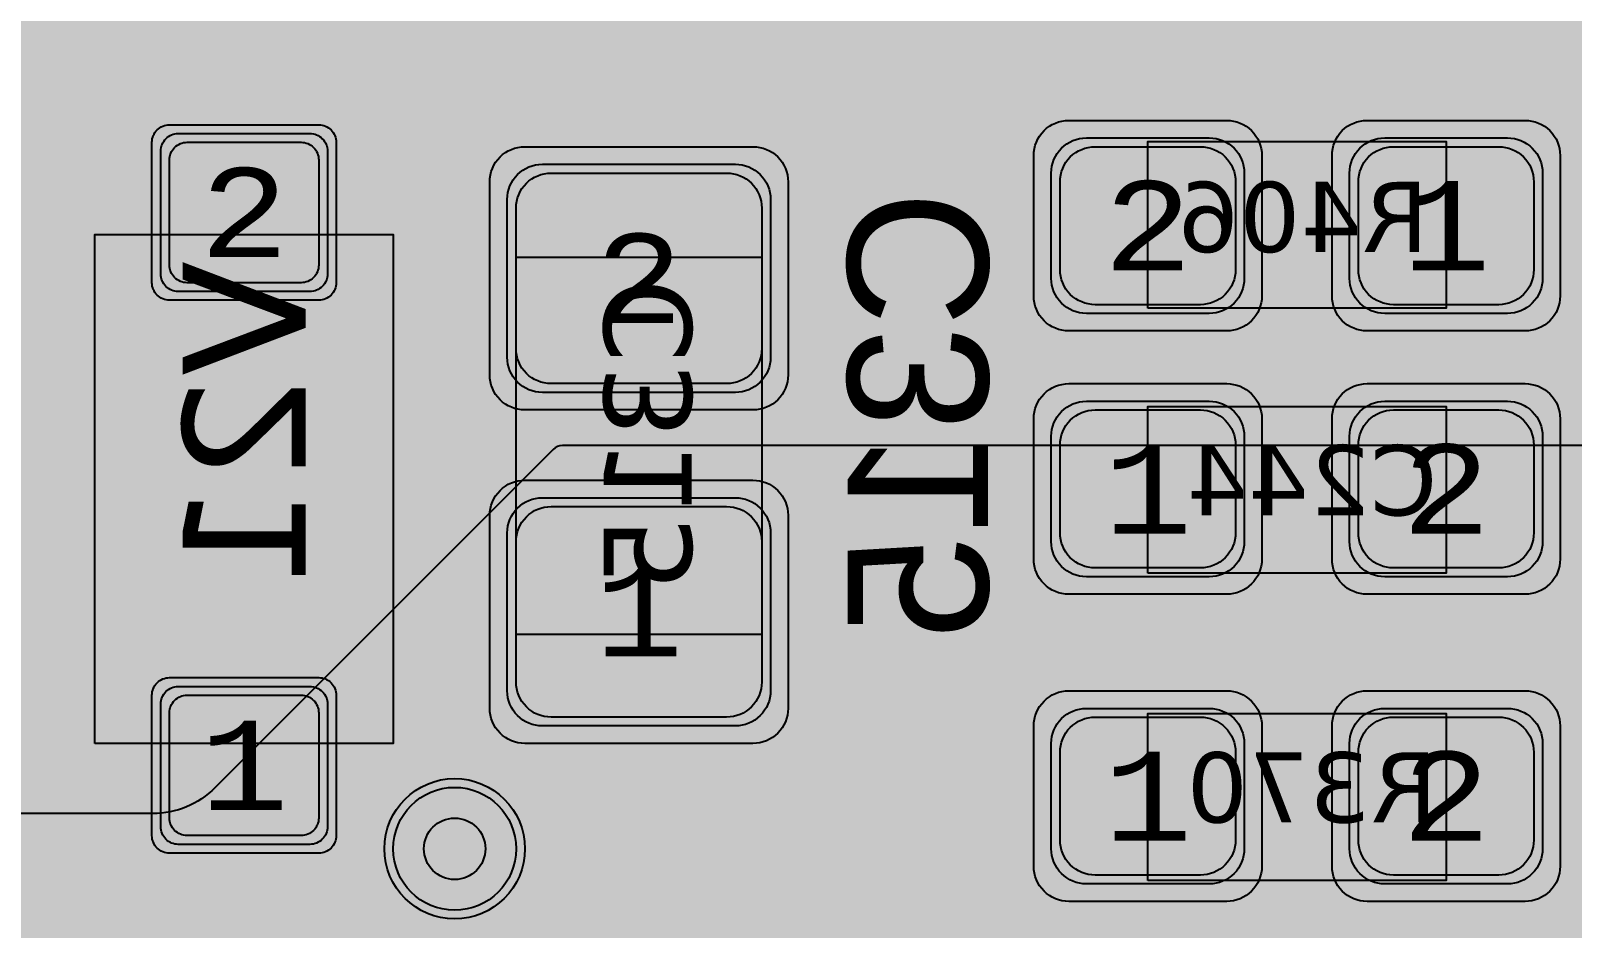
# Model space of a CAD drawing. Extents: x -28 to 199, y -61 to 255.
# Drawn here: x 71.78 to 80.57, y 61.25 to 66.36 of the extents above; entities that cross this region are included whole.
import ezdxf
from ezdxf.enums import TextEntityAlignment as Align

# ---------------------------------------------------------------- set-up
doc = ezdxf.new("R2010")
doc.units = 0
doc.header["$MEASUREMENT"] = 0
for name, color, linetype in [('ASSEMBLY_OUTLINES_BTM', 191, 'CONTINUOUS'), ('ASSEMBLY_PART_NUMBERS_BTM', 191, 'CONTINUOUS'), ('ASSEMBLY_REF_DES_BTM', 191, 'CONTINUOUS'), ('DRILL_DRAWING', 21, 'CONTINUOUS'), ('GENERATED_SILKSCREEN_BTM', 255, 'CONTINUOUS'), ('PART_PADS_SMD_BTM', 10, 'CONTINUOUS'), ('PIN_NUMBERS_BTM', 8, 'CONTINUOUS'), ('PIN_NUMBERS_TOP', 8, 'CONTINUOUS'), ('PLACEMENT_OUTLINES_BTM', 222, 'CONTINUOUS'), ('PLANE_DATA_LAYER_2', 230, 'CONTINUOUS'), ('PLANE_DATA_LAYER_TOP', 150, 'CONTINUOUS'), ('PLANE_SHAPES_LAYER_2', 230, 'CONTINUOUS'), ('PLANE_SHAPES_LAYER_3', 81, 'CONTINUOUS'), ('PLANE_SHAPES_LAYER_TOP', 150, 'CONTINUOUS'), ('SILKSCREEN_OUTLINES_BTM', 211, 'CONTINUOUS'), ('SILKSCREEN_REF_DES_BTM', 211, 'CONTINUOUS'), ('SOLDERMASK_PADS_BTM', 12, 'CONTINUOUS'), ('SOLDERPASTE_PADS_BTM', 12, 'CONTINUOUS'), ('TRACES_LAYER_2', 230, 'CONTINUOUS'), ('TRACES_LAYER_BOTTOM', 10, 'CONTINUOUS'), ('VIA_HOLES_LAYER_2', 30, 'CONTINUOUS'), ('VIA_HOLES_LAYER_3', 30, 'CONTINUOUS'), ('VIA_HOLES_LAYER_BOTTOM', 30, 'CONTINUOUS'), ('VIA_HOLES_LAYER_TOP', 30, 'CONTINUOUS'), ('VIA_PADS_LAYER_2', 230, 'CONTINUOUS'), ('VIA_PADS_LAYER_3', 81, 'CONTINUOUS'), ('VIA_PADS_LAYER_BOTTOM', 10, 'CONTINUOUS'), ('VIA_PADS_LAYER_TOP', 150, 'CONTINUOUS')]:
    doc.layers.add(name, color=color, linetype=linetype)
doc.styles.add('COURIER_NEW', font='COUR.TTF')
doc.styles.add('VERDANA', font='verdana.TTF')
doc.styles.add('VERIBEST_GERBER_0', font='txt')

msp = doc.modelspace()

# ---------------------------------------------------------------- hatches: boundary and pattern name
at = {"layer": 'PLANE_DATA_LAYER_2'}
h = msp.add_hatch(color=256, dxfattribs=at)
h.paths.add_polyline_path([(111.639386, 93.95127, -0.1989099556853327), (111.617068, 93.897389), (110.031218, 92.311539, 0.1989121882725064), (109.906738, 92.011019), (109.906738, 91.90619, -0.592844596937879), (109.789433, 91.842028, 1.8282439029785666), (109.789433, 90.157972, -0.592844596937879), (109.906738, 90.09381), (109.906738, 88.829232, -0.198909955685367), (109.88442, 88.775351), (102.97266, 81.863591, 0.1989121882725187), (102.84818, 81.563071), (102.84818, 78.538348, -0.198909955685367), (102.825862, 78.484467), (101.250364, 76.908969, 0.1989121882725187), (101.125884, 76.608449), (101.125884, 75.336465, -0.5703029996784453), (101.012992, 75.269681, 0.5276667493403452), (100.055574, 74.784939, -0.1650613667127375), (100.033909, 74.741015), (99.146447, 73.853553, 0.1989122151386141), (99, 73.5), (99, 72.741995, -0.1650596066755515), (98.984261, 72.695617, 2.0274174430282694), (100.015739, 72.695617, -0.1650596066755516), (100, 72.741995), (100, 73.261331, -0.198909955685367), (100.022318, 73.315212), (100.741015, 74.033909, -0.1650613667127375), (100.784939, 74.055574, 0.0931037485236969), (101.012992, 74.130319, -0.5703029996784453), (101.125884, 74.063535), (101.125884, 67.635487, -0.198909955685367), (101.103566, 67.581606), (100.35168, 66.82972, -0.0927980027103269), (100.32854, 66.813878, 0.2971955624522659), (100.075, 66.425), (100.075, 66.225514, -0.2050724899553829), (100.051391, 66.170372, 0.4983824485198513), (100.171145, 65.139327, -0.7646043133898563), (100.132593, 64.997399), (74.576238, 64.997399, 0.1989122151386141), (74.222685, 64.850952), (72.295012, 62.923279, -0.1989133663344686), (72.24113, 62.900961), (69.122923, 62.900962, -0.414213562373095), (69.046723, 62.977162), (69.046723, 62.977163, -0.198909955685367), (69.069041, 63.031044), (71.853553, 65.815556, 0.1989122151386141), (72, 66.169109), (72, 70.549985, -0.55704809274975), (72.110176, 70.618191, 0.5570493702510984), (73.05, 71.2, 0.164395562382805), (72.916764, 71.594278, -0.1643936938487014), (72.901145, 71.640499, -0.1859084505627683), (72.92083, 71.691612, 0.1859122141612032), (73.05, 72.027), (73.05, 77.658005, -0.1650596066755516), (73.065739, 77.704383, 0.1650618899018744), (73.2, 78.1), (73.2, 78.100001, 0.1570565797657362), (73.077834, 78.479331, -0.6110241620484899), (73.139712, 78.6), (77.158005, 78.6, -0.1650596066755515), (77.204383, 78.584261, 0.9460861613868947), (78.050212, 79.568838, -0.6755294696724176), (78.102991, 79.7), (98.358005, 79.7, -0.1650596066755135), (98.404383, 79.684261, 2.0274143239266316), (98.404383, 80.715739, -0.1650596066755135), (98.358005, 80.7), (71.50392, 80.7, 0.1989122151386119), (71.150367, 80.553553), (69.064505, 78.467691, 0.1989122151386141), (68.918058, 78.114138), (68.918058, 66.948579, -0.1989099556853327), (68.89574, 66.894698), (67.39836, 65.397318, -0.1989133663344827), (67.344478, 65.375), (57.755522, 65.375, -0.1989133663344686), (57.70164, 65.397318), (56.72904, 66.369918, -0.198909955685367), (56.706722, 66.423799), (56.706722, 66.4238, -0.414213562373095), (56.782922, 66.5), (66.499992, 66.5, 0.414213562373095), (66.5, 66.500008), (66.5, 76.9238, -0.414213562373095), (66.5762, 77), (67.999992, 77, 0.414213562373095), (68, 77.000008), (68, 81.9238, -0.414213562373095), (68.0762, 82), (69.3488, 82, -0.414213562373095), (69.425, 81.9238), (69.425, 81.909079, -0.3495987658072816), (69.365839, 81.834808, 8.831237411175119), (69.634161, 81.834808, -0.3495987658072816), (69.575, 81.909079), (69.575, 81.9238, -0.414213562373095), (69.6512, 82), (100.999992, 82, 0.414213562373095), (101, 82.000008), (101, 86.4238, -0.414213562373095), (101.0762, 86.5), (106.499992, 86.5, 0.414213562373095), (106.5, 86.500008), (106.5, 94.4238, -0.414213562373095), (106.5762, 94.5), (108.260758, 94.5, -0.5383921361414342), (108.330801, 94.393793, 1.5163124244314785), (110.169199, 94.393793, -0.5383921361414342), (110.239242, 94.5), (110.499992, 94.5, 0.414213562373095), (110.5, 94.500008), (110.5, 95.739044, -0.2079196410196224), (110.524215, 95.794757, 0.1212175613700714), (111.491284, 97.274874, -0.8440512326304462), (111.639386, 97.249644)], flags=0)
h.paths.add_polyline_path([(87.274828, 78.211493, -0.5146139053775535), (87.233256, 78.32833, 0.1533597477723908), (87.35, 78.699999), (87.35, 78.7, 0.9999999999999999), (86.05, 78.7, 0.2598022281735878), (86.358004, 78.147244, -0.5146160337574334), (86.366207, 78.023503, 0.224761227480322), (86, 77.25, 2.006747149790052)], flags=0)
h.paths.add_polyline_path([(86.94999999999999, 75.2, -0.9999999999999999), (88.25, 75.2, -0.9999999999999999)], flags=0)
h.paths.add_polyline_path([(89.715739, 66.745617, -0.1650596066755516), (89.7, 66.791995), (89.7, 68.1, 0.1989122151386193), (89.553553, 68.453553), (88.603553, 69.403553, 0.1989122151386141), (88.25, 69.55), (82.93867, 69.55, -0.1989133663344686), (82.884788, 69.572318), (81.666091, 70.791015, -0.1650613667127438), (81.644426, 70.834939, 0.2707216458238095), (81.242431, 71.353098, -0.8250798269733913), (81.270851, 71.5), (82.56133, 71.5, -0.1989133663344687), (82.615212, 71.477682), (83.033909, 71.058985, -0.1650613667127714), (83.055574, 71.015061, 0.3831023959034293), (83.715388, 70.450183, -0.2050740519560175), (83.771074, 70.427886), (83.904501, 70.294459, 0.1989121882725185), (84.205021, 70.169979), (87.132503, 70.169979, 0.1989121882725186), (87.433023, 70.294459), (87.80052, 70.661956, 0.1989121882725038), (87.925, 70.962476), (87.925, 73.074486, -0.2050724899553829), (87.948609, 73.129628, 0.205073207243116), (88.15, 73.6), (88.15, 73.600001, 0.5725534763456016), (87.18315, 74.167544, -0.469204314715276), (87.073798, 74.209735, 0.1155678738194116), (86.953553, 74.403554), (84.666091, 76.691015, -0.1650647080367479), (84.644426, 76.73494, 0.9365272391993913), (83.35, 76.650001), (83.35, 76.65, 0.3763303779115891), (83.915061, 76.005574, -0.1650613667127438), (83.958985, 75.983909), (86.077682, 73.865212, -0.198909955685367), (86.1, 73.811331), (86.1, 71.841995, -0.1650596066755515), (86.084261, 71.795617, 0.2783733841450632), (86.009621, 71.128059, -0.1083305038091832), (86.01661, 71.09618), (86.01661, 71.096179, -0.414213562373095), (85.94041, 71.019979), (84.42619, 71.019979, -0.414213562373095), (84.34999, 71.096179), (84.349991, 71.096579, 0.0013119298989691), (84.35, 71.09999), (84.35, 71.1, 0.3763303779115953), (83.784939, 71.744426, -0.1650613667127098), (83.741015, 71.766091), (83.153553, 72.353553, 0.1989122151386141), (82.8, 72.5), (78.73867, 72.5, -0.1989133663344686), (78.684788, 72.522318), (75.966091, 75.241015, -0.1650647080367891), (75.944426, 75.28494, 0.9365272391993824), (74.65, 75.200001), (74.65, 75.2, 0.3763303779115952), (75.215061, 74.555574, -0.1650613667127375), (75.258985, 74.533909), (78.146447, 71.646447, 0.1989122151386141), (78.5, 71.5), (80.729149, 71.5, -0.8250798269733916), (80.757569, 71.353098, 0.7714420829903725), (80.915061, 70.105574, -0.1650613667127438), (80.958985, 70.083909), (82.346447, 68.696447, 0.1989122151386193), (82.7, 68.55), (88.01133, 68.55, -0.1989133663344687), (88.065212, 68.527682), (88.677682, 67.915212, -0.1989099556853327), (88.7, 67.861331), (88.7, 66.791995, -0.1650596066755515), (88.684261, 66.745617, 2.0274174430282694)], flags=0)
h.paths.add_polyline_path([(96.504383, 69.284261, 2.0274143239266316), (96.504383, 70.315739, -0.1650596066755515), (96.458005, 70.3), (95.5, 70.3, 0.1989122151386141), (95.146447, 70.153553), (94.058985, 69.066091, -0.1650613667127438), (94.015061, 69.044426, 0.3763303779115945), (93.45, 68.4), (93.45, 68.399999, 0.9365272391993926), (94.744426, 68.31506, -0.1650647080367479), (94.766091, 68.358985), (95.684788, 69.277682, -0.1989133663344687), (95.73867, 69.3), (96.458005, 69.3, -0.1650596066755515)], flags=0)
h.paths.add_polyline_path([(103.35, 85.5, -0.9999999999999999), (104.65, 85.5, -0.9999999999999999)], flags=0)
msp.add_hatch(color=256, dxfattribs=at).paths.add_polyline_path([(83.623216, 63.921199, 0.414213562373095), (83.547016, 63.997399), (74.814908, 63.997399, 0.1989133663344687), (74.761026, 63.975081), (72.833353, 62.047408, -0.1989122151386141), (72.4798, 61.900961), (64.601824, 61.900963, 0.1989133663344345), (64.547942, 61.878645), (63.815864, 61.146567, -0.1989122151386115), (63.462311, 61.00012), (56.5762, 61.00012, 0.414213562373095), (56.5, 60.92392), (56.5, 60.801796, 0.414213562373095), (56.5762, 60.725596), (66.199528, 60.725596, -0.1989122455870717), (66.641469, 60.542537), (69.858099, 57.325907, 0.4142189982607938), (69.965863, 57.325907), (73.123247, 60.483291, -0.1989122455870717), (73.565188, 60.66635), (79.750505, 60.66635, -0.1989126614135363), (80.192447, 60.483291), (80.344032, 60.331705, 0.578481323770186), (80.471584, 60.366113, -0.3448009126449015), (81.110251, 60.849919, 0.4188414878425305), (81.187653, 60.92611), (81.187653, 61.278032, -0.1989121882725143), (81.312133, 61.578552), (83.600898, 63.867317, 0.1989099556853499), (83.623216, 63.921198)], flags=0)
at = {"layer": 'PLANE_DATA_LAYER_TOP'}
h = msp.add_hatch(color=256, dxfattribs=at)
h.paths.add_polyline_path([(111.75, 80.8262, -0.414213562373095), (111.6738, 80.75), (109.250008, 80.75, 0.414213562373095), (109.25, 80.749992), (109.25, 74.5762, -0.414213562373095), (109.1738, 74.5), (106.250008, 74.5, 0.414213562373095), (106.25, 74.499992), (106.25, 58.5762, -0.414213562373095), (106.1738, 58.5), (91.260998, 58.5, -0.8191892513055452), (91.231587, 58.646495, 4.980872284116067), (90.768413, 58.646495, -0.8191892513055452), (90.739002, 58.5), (85.627645, 58.5, -0.7052298689045091), (85.579454, 58.635226, 2.806069179206526), (84.820546, 58.635226, -0.7052298689045632), (84.772355, 58.5), (74.738091, 58.5, -0.414213562373095), (74.661891, 58.5762), (74.661891, 58.576202, -0.0845267741895575), (74.666185, 58.60142, 1.1846780877137952), (73.5, 58.8, 0.156168028646284), (73.611557, 58.451541, -0.1561673594429766), (73.625725, 58.407287), (73.625725, 58.407286, -0.1989099556853499), (73.603407, 58.353405), (71.05268, 55.802678, -0.4272207627312284), (70.942589, 55.805111, 1.0451882421740346), (70.094889, 54.957411, -0.2104215113746756), (70.11964, 54.901202), (70.11964, 54.901201, -0.1989099556853499), (70.097322, 54.84732), (67.846595, 52.596593, -0.3664644965078018), (67.748459, 52.588443, 0.6098299178732617), (66.8, 52.1, 0.156168028646284), (66.911557, 51.751541, -0.1561673594429766), (66.925725, 51.707287), (66.925725, 51.707286, -0.198909955685367), (66.903407, 51.653405), (58.272322, 43.02232, -0.1989133663344686), (58.21844, 43.000002), (57.651201, 43.000001, -0.414213562373095), (57.575001, 43.076201), (57.575001, 43.090922, -0.3495987658072757), (57.634162, 43.165193, 8.831212691112645), (57.365839, 43.165192, -0.3496059429713885), (57.425001, 43.090921), (57.425001, 43.0762, -0.414213562373095), (57.348801, 43), (57.250008, 43, 0.414213562373095), (57.25, 42.999992), (57.25, 32.000008, 0.414213562373095), (57.250008, 32), (62.4238, 32, -0.414213562373095), (62.5, 31.9238), (62.5, 21.3262, -0.414213562373095), (62.4238, 21.25), (54.8262, 21.25, -0.414213562373095), (54.75, 21.3262), (54.75, 58.249992, 0.414213562373095), (54.749992, 58.25), (41.0762, 58.25, -0.414213562373095), (41, 58.3262), (41, 64.999992, 0.414213562373095), (40.999992, 65), (35.5762, 65, -0.414213562373095), (35.5, 65.0762), (35.5, 77.6738, -0.414213562373095), (35.5762, 77.75), (37.9, 77.75), (41.644816, 77.749999, -0.097042777552727), (41.673572, 77.744365, 0.1959338524423953), (42.126428, 77.744365, -0.097042777552727), (42.155184, 77.749999), (43.1488, 77.749999, -0.414213562373095), (43.225, 77.673799), (43.225, 77.659079, -0.349598765807256), (43.165839, 77.584808, 8.831237411175364), (43.434161, 77.584808, -0.3495987658072816), (43.375, 77.659079), (43.375, 77.673799, -0.414213562373095), (43.4512, 77.749999), (48.75, 77.749998), (51.46844, 77.749998, -0.1989133663344687), (51.522322, 77.72768), (53.823515, 75.426487, -0.1989099556853327), (53.845833, 75.372606), (53.845833, 75.372605, -0.4447620489809358), (53.761786, 75.29681, 0.4328609731468924), (53.100478, 74.723943, -0.6908505378841184), (52.965252, 74.678868, 5.469559793701535), (53.099522, 74.276058, -0.690854296099147), (53.234748, 74.321132, 0.7057044927876465), (54.3, 74.699999), (54.3, 74.7, 0.0257956084643915), (54.29681, 74.761786, -0.0257922108060338), (54.296405, 74.769632), (54.296405, 74.769634, -0.6681819935815638), (54.426487, 74.823515), (54.47768, 74.772322, -0.198909955685367), (54.499998, 74.718441), (54.499998, 74.71844), (54.5, 66.500008, 0.414213562373095), (54.500008, 66.5), (58.539002, 66.5, -0.8191892513055452), (58.568413, 66.353505, 4.980872284116137), (59.031587, 66.353505, -0.8191892513055452), (59.060998, 66.5), (64.339002, 66.5, -0.8191892513054732), (64.368413, 66.353505, 4.980872284116205), (64.831587, 66.353505, -0.8191892513055452), (64.860998, 66.5), (66.499992, 66.5, 0.414213562373095), (66.5, 66.500008), (66.5, 69.639002, -0.819178711171439), (66.646495, 69.668413, 0.8191874026406359), (67.8, 69.899999), (67.8, 69.900001, 0.8191874026406359), (66.646495, 70.131587, -0.8191787111715169), (66.5, 70.160998), (66.5, 73.539002, -0.8191787111715169), (66.646495, 73.568413, 0.8191874026406359), (67.8, 73.799999), (67.8, 73.800001, 0.8191874026406268), (66.646495, 74.031587, -0.8191787111715887), (66.5, 74.060998), (66.5, 76.139002, -0.819178711171439), (66.646495, 76.168413, 0.6680589136901456), (67.755068, 76.172186, -0.6118675271671993), (67.890295, 76.183455, 2.2763893884955824), (68.127795, 77.0347, -0.3496070428872791), (68.034767, 77.053729), (68.017742, 77.074091, -0.1758758847909364), (68, 77.122969), (68, 81.006368, -0.5692974724252954), (68.112689, 81.073263, 0.3131902069108925), (68.793238, 81.146829, -0.5611690582058941), (68.917195, 81.107388, 1.7916596536806344), (69.634161, 81.834808, -0.3495987658072816), (69.575, 81.909079), (69.575, 81.9238, -0.414213562373095), (69.6512, 82), (70.406367, 82, -0.414213562373095), (70.482567, 81.9238), (70.482567, 81.923799, -0.125487114009819), (70.473263, 81.887311, 1.6845447419885715), (71.526737, 81.887311, -0.1254871140098189), (71.517433, 81.923799), (71.517433, 81.9238, -0.414213562373095), (71.593633, 82), (73.306367, 82, -0.414213562373095), (73.382567, 81.9238), (73.382567, 81.923799, -0.125487114009819), (73.373263, 81.887311, 1.6845447419885604), (74.426737, 81.887311, -0.1254871140098189), (74.417433, 81.923799), (74.417433, 81.9238, -0.414213562373095), (74.493633, 82), (79.206367, 82, -0.414213562373095), (79.282567, 81.9238), (79.282567, 81.923799, -0.125487114009819), (79.273263, 81.887311, 1.6845447419885715), (80.326737, 81.887311, -0.1254871140098189), (80.317433, 81.923799), (80.317433, 81.9238, -0.414213562373095), (80.393633, 82), (82.306367, 82, -0.414213562373095), (82.382567, 81.9238), (82.382567, 81.923799, -0.125487114009819), (82.373263, 81.887311, 1.6845447419885604), (83.426737, 81.887311, -0.1254871140098189), (83.417433, 81.923799), (83.417433, 81.9238, -0.414213562373095), (83.493633, 82), (84.906367, 82, -0.414213562373095), (84.982567, 81.9238), (84.982567, 81.923799, -0.125487114009819), (84.973263, 81.887311, 1.6845447419885715), (86.026737, 81.887311, -0.1254871140098189), (86.017433, 81.923799), (86.017433, 81.9238, -0.414213562373095), (86.093633, 82), (87.206367, 82, -0.414213562373095), (87.282567, 81.9238), (87.282567, 81.923799, -0.125487114009819), (87.273263, 81.887311, 1.6845447419885715), (88.326737, 81.887311, -0.1254871140098189), (88.317433, 81.923799), (88.317433, 81.9238, -0.414213562373095), (88.393633, 82), (89.506367, 82, -0.414213562373095), (89.582567, 81.9238), (89.582567, 81.923799, -0.125487114009819), (89.573263, 81.887311, 1.6845447419885604), (90.626737, 81.887311, -0.1254871140098189), (90.617433, 81.923799), (90.617433, 81.9238, -0.414213562373095), (90.693633, 82), (92.506367, 82, -0.414213562373095), (92.582567, 81.9238), (92.582567, 81.923799, -0.125487114009819), (92.573263, 81.887311, 1.6845447419885604), (93.626737, 81.887311, -0.1254871140098189), (93.617433, 81.923799), (93.617433, 81.9238, -0.414213562373095), (93.693633, 82), (95.006367, 82, -0.414213562373095), (95.082567, 81.9238), (95.082567, 81.923799, -0.125487114009819), (95.073263, 81.887311, 1.6845447419885604), (96.126737, 81.887311, -0.1254871140098189), (96.117433, 81.923799), (96.117433, 81.9238, -0.414213562373095), (96.193633, 82), (98.006367, 82, -0.414213562373095), (98.082567, 81.9238), (98.082567, 81.923799, -0.125487114009819), (98.073263, 81.887311, 1.6845447419885604), (99.126737, 81.887311, -0.1254871140098189), (99.117433, 81.923799), (99.117433, 81.9238, -0.414213562373095), (99.193633, 82), (100.999992, 82, 0.414213562373095), (101, 82.000008), (101, 83.506368, -0.5692974724252954), (101.112689, 83.573263, 1.6845419344154215), (101.112689, 84.626737, -0.5692974724253249), (101, 84.693632), (101, 85.506368, -0.5692974724252954), (101.112689, 85.573263, 0.7482378460620283), (101.926737, 86.387311, -0.1254871140098189), (101.917433, 86.423799), (101.917433, 86.4238, -0.414213562373095), (101.993633, 86.5), (106.499992, 86.5, 0.414213562373095), (106.5, 86.500008), (106.5, 87.806368, -0.5692974724253249), (106.612689, 87.873263, 1.6845419344154215), (106.612689, 88.926737, -0.5692974724252955), (106.5, 88.993632), (106.5, 93.406368, -0.5692974724252954), (106.612689, 93.473263, 0.5692943080699557), (107.5, 94), (107.5, 94.000001, 0.1709766412307431), (107.367539, 94.376043, -0.6297966940639971), (107.426916, 94.5), (108.260758, 94.5, -0.5383921361414342), (108.330801, 94.393793, 1.5163124244314785), (110.169199, 94.393793, -0.5383921361414342), (110.239242, 94.5), (110.4238, 94.5, -0.414213562373095), (110.5, 94.4238), (110.5, 88.264721, -0.1989099556853327), (110.477682, 88.21084), (109.188284, 86.921442, -0.2121765103082068), (109.130525, 86.899223, 0.840199213847622), (108.867796, 85.746754, -0.4719753211119933), (108.901602, 85.634066, 0.1487064000211908), (108.8, 85.300001), (108.8, 85.3, 0.9999999999999999), (110, 85.3, 0.0464115283870988), (109.989705, 85.410671, -0.0464145013318578), (109.988397, 85.424727), (109.988397, 85.424728, -0.4296417848251862), (110.068587, 85.500823, 0.138812761679958), (110.387311, 85.573263, -0.5692974724252954), (110.5, 85.506368), (110.5, 84.578893, -0.1989099556853327), (110.477682, 84.525012), (104.101988, 78.149318, -0.1989133663344686), (104.048106, 78.127), (95.48072, 78.127, 0.1989121654681736), (95.214141, 78.016579), (92.79688, 75.599318, -0.1989133663344686), (92.742998, 75.577), (88.101853, 75.577, -0.2121757463619588), (88.0453, 75.60213, 0.6867435445248404), (87, 75.200001), (87, 75.199999, 0.6867435445248404), (88.0453, 74.79787, -0.2121757463619228), (88.101853, 74.823), (92.93072, 74.823, 0.1989121654681668), (93.197299, 74.933421), (95.61456, 77.350682, -0.1989133663344687), (95.668442, 77.373), (104.235828, 77.373, 0.1989121654681737), (104.502407, 77.483421), (110.369918, 83.350932, -0.6681819935815638), (110.5, 83.297051), (110.5, 82.000008, 0.414213562373095), (110.500008, 82), (111.6738, 82, -0.414213562373095), (111.75, 81.9238)], flags=0)
h.paths.add_polyline_path([(37.9, 75.25, -0.9999999999999999), (39.1, 75.25, -0.9999999999999999)], flags=0)
h.paths.add_polyline_path([(37.9, 76.75, -0.9999999999999999), (39.1, 76.75, -0.9999999999999999)], flags=0)
h.paths.add_polyline_path([(41.9, 62.4, -0.9999999999999999), (43.1, 62.4, -0.9999999999999999)], flags=0)
h.paths.add_polyline_path([(43.1, 71.9, -0.9999999999999999), (44.300000000000004, 71.9, -0.9999999999999999)], flags=0)
h.paths.add_polyline_path([(49.6, 62.25, -0.9999999999999999), (50.800000000000004, 62.25, -0.9999999999999999)], flags=0)
h.paths.add_polyline_path([(49.8, 65.3, -0.9999999999999999), (51, 65.3, -0.9999999999999999)], flags=0)
h.paths.add_polyline_path([(48.75, 70.75, -0.9999999999999999), (51.75, 70.75, -0.9999999999999999)], flags=0)
h.paths.add_polyline_path([(53.1, 65.8, -0.9999999999999999), (54.300000000000004, 65.8, -0.9999999999999999)], flags=0)
h.paths.add_polyline_path([(53.1, 70, -0.9999999999999999), (54.300000000000004, 70, -0.9999999999999999)], flags=0)
h.paths.add_polyline_path([(56.199999999999996, 52.7, -0.9999999999999999), (57.4, 52.7, -0.9999999999999999)], flags=0)
h.paths.add_polyline_path([(56.6, 62.5, -0.9999999999999999), (57.800000000000004, 62.5, -0.9999999999999999)], flags=0)
h.paths.add_polyline_path([(57.449999999999996, 25.95, -0.9999999999999999), (58.65, 25.95, -0.9999999999999999)], flags=0)
h.paths.add_polyline_path([(58.25, 47.25, -0.9999999999999999), (61.25, 47.25, -0.9999999999999999)], flags=0)
h.paths.add_polyline_path([(60.1, 63.5, -0.9999999999999999), (61.300000000000004, 63.5, -0.9999999999999999)], flags=0)
h.paths.add_polyline_path([(61.9, 53.8, -0.9999999999999999), (63.1, 53.8, -0.9999999999999999)], flags=0)
h.paths.add_polyline_path([(63.99999999999999, 52, -0.9999999999999999), (65.19999999999999, 52, -0.9999999999999999)], flags=0)
h.paths.add_polyline_path([(65.10000000000001, 61.5, -0.9999999999999999), (66.3, 61.5, -0.9999999999999999)], flags=0)
h.paths.add_polyline_path([(65.30000000000001, 63.9, -0.9999999999999999), (66.5, 63.9, -0.9999999999999999)], flags=0)
h.paths.add_polyline_path([(66.60000000000001, 65.8, -0.9999999999999999), (67.8, 65.8, -0.9999999999999999)], flags=0)
h.paths.add_polyline_path([(67.4, 67.9, -0.9999999999999999), (68.6, 67.9, -0.9999999999999999)], flags=0)
h.paths.add_polyline_path([(70.9, 76.6, -0.9999999999999999), (72.1, 76.6, -0.9999999999999999)], flags=0)
h.paths.add_polyline_path([(71.80000000000001, 71.2, -0.9999999999999999), (73, 71.2, -0.9999999999999999)], flags=0)
h.paths.add_polyline_path([(71.95, 78.1, -0.9999999999999999), (73.14999999999999, 78.1, -0.9999999999999999)], flags=0)
h.paths.add_polyline_path([(73.60000000000001, 61.7, -0.9999999999999999), (74.8, 61.7, -0.9999999999999999)], flags=0)
h.paths.add_polyline_path([(74.7, 75.2, -0.9999999999999999), (75.89999999999999, 75.2, -0.9999999999999999)], flags=0)
h.paths.add_polyline_path([(77, 79.1, -0.9999999999999999), (78.19999999999999, 79.1, -0.9999999999999999)], flags=0)
h.paths.add_polyline_path([(80.4, 70.75, -0.9999999999999999), (81.6, 70.75, -0.9999999999999999)], flags=0)
h.paths.add_polyline_path([(81.711979, 59.850951, 3.11710032316846), (81.711979, 60.549049, -0.5142243253660422), (81.588021, 60.549049, 3.11710032316846), (81.588021, 59.850951, -0.5142243253660421)], flags=0)
h.paths.add_polyline_path([(83.10000000000001, 71.1, -0.9999999999999999), (84.3, 71.1, -0.9999999999999999)], flags=0)
h.paths.add_polyline_path([(83.4, 76.65, -0.9999999999999999), (84.6, 76.65, -0.9999999999999999)], flags=0)
h.paths.add_polyline_path([(84.9, 67.75, -0.9999999999999999), (86.1, 67.75, -0.9999999999999999)], flags=0)
h.paths.add_polyline_path([(85.10000000000001, 69.85, -0.9999999999999999), (86.3, 69.85, -0.9999999999999999)], flags=0)
h.paths.add_polyline_path([(86, 71.4, -0.9999999999999999), (87.19999999999999, 71.4, -0.9999999999999999)], flags=0)
h.paths.add_polyline_path([(87.226612, 78.223985, -0.5393332197642511), (87.182591, 78.343481, 2.6149685368234787), (86.398499, 78.181255, -0.2671722895712593), (86.436408, 78.115375), (86.436408, 78.115374, -0.237882998012536), (86.405508, 78.054101, 4.55071419752877)], flags=0)
h.paths.add_polyline_path([(86.9, 73.6, -0.9999999999999999), (88.1, 73.6, -0.9999999999999999)], flags=0)
h.paths.add_polyline_path([(87.10000000000001, 61.4, -0.9999999999999999), (88.3, 61.4, -0.9999999999999999)], flags=0)
h.paths.add_polyline_path([(88.60000000000001, 66.35, -0.9999999999999999), (89.8, 66.35, -0.9999999999999999)], flags=0)
h.paths.add_polyline_path([(88.60000000000001, 70.95, -0.9999999999999999), (89.8, 70.95, -0.9999999999999999)], flags=0)
h.paths.add_polyline_path([(90.2, 62.4, -0.9999999999999999), (91.39999999999999, 62.4, -0.9999999999999999)], flags=0)
h.paths.add_polyline_path([(91.9, 67.8, -0.9999999999999999), (93.1, 67.8, -0.9999999999999999)], flags=0)
h.paths.add_polyline_path([(93.10000000000001, 60.2, -0.9999999999999999), (94.3, 60.2, -0.9999999999999999)], flags=0)
h.paths.add_polyline_path([(93.5, 68.4, -0.9999999999999999), (94.69999999999999, 68.4, -0.9999999999999999)], flags=0)
h.paths.add_polyline_path([(94.60000000000001, 75.3, -0.9999999999999999), (95.8, 75.3, -0.9999999999999999)], flags=0)
h.paths.add_polyline_path([(94.7, 65.5, -0.9999999999999999), (95.89999999999999, 65.5, -0.9999999999999999)], flags=0)
h.paths.add_polyline_path([(95.5, 72.6, -0.9999999999999999), (96.69999999999999, 72.6, -0.9999999999999999)], flags=0)
h.paths.add_polyline_path([(96.10000000000001, 61.5, -0.9999999999999999), (97.3, 61.5, -0.9999999999999999)], flags=0)
h.paths.add_polyline_path([(96.30000000000001, 69.8, -0.9999999999999999), (97.5, 69.8, -0.9999999999999999)], flags=0)
h.paths.add_polyline_path([(96.30000000000001, 76.3, -0.9999999999999999), (97.5, 76.3, -0.9999999999999999)], flags=0)
h.paths.add_polyline_path([(98.2, 80.2, -0.9999999999999999), (99.39999999999999, 80.2, -0.9999999999999999)], flags=0)
h.paths.add_polyline_path([(98.9, 72.3, -0.9999999999999999), (100.1, 72.3, -0.9999999999999999)], flags=0)
h.paths.add_polyline_path([(100.10000000000001, 74.7, -0.9999999999999999), (101.3, 74.7, -0.9999999999999999)], flags=0)
h.paths.add_polyline_path([(101.165934, 65.501602, 0.5998704445959449), (102.1, 65.999999), (102.1, 66, 0.8187209481519998), (100.946754, 66.232204, -0.4719693884571701), (100.834066, 66.198398, 0.5430763090114091), (99.908776, 65.802249, -0.6512916037551323), (99.77355, 65.768443, 0.7140536735921964), (98.7, 65.4), (98.7, 65.399996, 0.917844148640831), (99.891224, 65.29775, -0.6512879159984512), (100.02645, 65.331557, 0.5735581643487523), (101.053246, 65.467796, -0.4719693884571702)], flags=0)
h.paths.add_polyline_path([(100.9, 79.2, -0.9999999999999999), (102.1, 79.2, -0.9999999999999999)], flags=0)
h.paths.add_polyline_path([(103.4, 85.5, -0.9999999999999999), (104.6, 85.5, -0.9999999999999999)], flags=0)
h.paths.add_polyline_path([(103.60000000000001, 79.7, -0.9999999999999999), (104.8, 79.7, -0.9999999999999999)], flags=0)
h.paths.add_polyline_path([(104.80000000000001, 71.9, -0.9999999999999999), (106, 71.9, -0.9999999999999999)], flags=0)
h.paths.add_polyline_path([(105.60000000000001, 81.8, -0.9999999999999999), (106.8, 81.8, -0.9999999999999999)], flags=0)
h.paths.add_polyline_path([(107.5, 83.9, -0.9999999999999999), (108.69999999999999, 83.9, -0.9999999999999999)], flags=0)
h.paths.add_polyline_path([(108.25, 91, -0.9999999999999999), (110.25, 91, -0.9999999999999999)], flags=0)
at = {"layer": 'PLANE_SHAPES_LAYER_2'}
msp.add_hatch(color=256, dxfattribs=at).paths.add_polyline_path([(111.75, 80.75), (110, 80.75), (110, 74), (106.25, 74), (106.25, 58.5), (74.75, 58.5), (67.25, 51), (67.25, 23.75), (56.5, 23.75), (56.5, 31.25), (63.5, 31.25), (63.5, 41.5), (56.5, 41.5), (56.5, 61), (40.75, 61), (40.75, 64.75), (37.25, 64.75), (37.25, 74.5), (35.25, 74.5), (35.25, 78.75), (50.5, 78.75), (54.5, 74.75), (54.5, 66.5), (66.5, 66.5), (66.5, 77), (68, 77), (68, 82), (101, 82), (101, 86.5), (106.5, 86.5), (106.5, 94.5), (110.5, 94.5), (110.5, 82), (111.75, 82)], flags=0)
at = {"layer": 'PLANE_SHAPES_LAYER_3'}
msp.add_hatch(color=256, dxfattribs=at).paths.add_polyline_path([(111.75, 80.75), (110, 80.75), (110, 74), (106.25, 74), (106.25, 58.5), (74.75, 58.5), (67.25, 51), (67.25, 23.75), (56.5, 23.75), (56.5, 31.25), (63.5, 31.25), (63.5, 41.5), (56.5, 41.5), (56.5, 61), (40.75, 61), (40.75, 64.75), (37.25, 64.75), (37.25, 74.5), (35.25, 74.5), (35.25, 78.75), (50.5, 78.75), (54.5, 74.75), (54.5, 66.5), (66.5, 66.5), (66.5, 77), (68, 77), (68, 82), (101, 82), (101, 86.5), (106.5, 86.5), (106.5, 94.5), (110.5, 94.5), (110.5, 82), (111.75, 82)], flags=0)
at = {"layer": 'PLANE_SHAPES_LAYER_TOP'}
msp.add_hatch(color=256, dxfattribs=at).paths.add_polyline_path([(111.75, 80.75), (109.25, 80.75), (109.25, 74.5), (106.25, 74.5), (106.25, 58.5), (59.5, 58.5), (59.5, 44.25), (58.25, 43), (54.75, 43), (54.75, 58.25), (41, 58.25), (41, 65), (35.5, 65), (35.5, 77.75), (51.5, 77.75), (54.5, 74.75), (54.5, 66.5), (66.5, 66.5), (66.5, 77), (68, 77), (68, 82), (101, 82), (101, 86.5), (106.5, 86.5), (106.5, 94.5), (110.5, 94.5), (110.5, 82), (111.75, 82)], flags=0)
at = {"layer": 'VIA_HOLES_LAYER_2'}
h = msp.add_hatch(color=256, dxfattribs=at)
edge = h.paths.add_edge_path()
edge.add_arc((74.2, 61.7), 0.175, 0, 360)
at = {"layer": 'VIA_HOLES_LAYER_3'}
h = msp.add_hatch(color=256, dxfattribs=at)
edge = h.paths.add_edge_path()
edge.add_arc((74.2, 61.7), 0.175, 0, 360)
at = {"layer": 'VIA_HOLES_LAYER_BOTTOM'}
h = msp.add_hatch(color=256, dxfattribs=at)
edge = h.paths.add_edge_path()
edge.add_arc((74.2, 61.7), 0.175, 0, 360)
at = {"layer": 'VIA_HOLES_LAYER_TOP'}
h = msp.add_hatch(color=256, dxfattribs=at)
edge = h.paths.add_edge_path()
edge.add_arc((74.2, 61.7), 0.175, 0, 360)

# ---------------------------------------------------------------- linework, layer by layer
at = {"layer": 'ASSEMBLY_OUTLINES_BTM'}
for points in [[(78.15, 64.78), (78.15, 65.73), (79.85, 65.73), (79.85, 64.78)], [(72.15, 62.3), (72.15, 65.2), (73.85, 65.2), (73.85, 62.3)], [(74.55, 62.92), (74.55, 65.07), (75.95, 65.07), (75.95, 62.92)], [(78.15, 63.27), (78.15, 64.22), (79.85, 64.22), (79.85, 63.27)], [(78.15, 61.52), (78.15, 62.47), (79.85, 62.47), (79.85, 61.52)]]:
    msp.add_lwpolyline(points, close=True, dxfattribs=at)
at = {"layer": 'ASSEMBLY_OUTLINES_BTM', "const_width": 0.1}
msp.add_lwpolyline([(73.75, 62.75), (72.25, 62.75)], dxfattribs=at)
at = {"layer": 'GENERATED_SILKSCREEN_BTM', "const_width": 0.15}
for points in [[(79.292098, 65.730005, 1.22306e-05), (79.292089, 65.729995), (78.707911, 65.729995, 1.22306e-05), (78.707902, 65.730005), (79.292098, 65.730005)], [(72.45, 65.199995), (72.150005, 65.199995), (72.150005, 62.300005), (72.45, 62.300005), (72.45, 62.299995), (72.15, 62.299995, -0.4142135624), (72.149995, 62.3), (72.149995, 65.2, -0.4142135624), (72.15, 65.200005), (72.45, 65.200005), (72.45, 65.199995)], [(73.850005, 62.3, -0.4142135624), (73.85, 62.299995), (73.55, 62.299995), (73.55, 62.300005), (73.849995, 62.300005), (73.849995, 65.199995), (73.55, 65.199995), (73.55, 65.200005), (73.85, 65.200005, -0.4142135624), (73.850005, 65.2), (73.850005, 62.3)], [(79.283844, 64.779995), (78.716156, 64.779995, 1.1642e-05), (78.716164, 64.780005), (79.283836, 64.780005, 1.1642e-05), (79.283844, 64.779995)], [(74.550005, 63.730492, 1.10969e-05), (74.549995, 63.730485), (74.549995, 64.269515, 1.10969e-05), (74.550005, 64.269508), (74.550005, 63.730492)], [(75.950005, 63.730485, 1.10969e-05), (75.949995, 63.730492), (75.949995, 64.269508, 1.10969e-05), (75.950005, 64.269515), (75.950005, 63.730485)], [(79.283844, 64.220005, 1.1642e-05), (79.283836, 64.219995), (78.716164, 64.219995, 1.1642e-05), (78.716156, 64.220005), (79.283844, 64.220005)], [(79.292098, 63.269995), (78.707902, 63.269995, 1.22306e-05), (78.707911, 63.270005), (79.292089, 63.270005, 1.22306e-05), (79.292098, 63.269995)], [(79.283844, 62.470005, 1.1642e-05), (79.283836, 62.469995), (78.716164, 62.469995, 1.1642e-05), (78.716156, 62.470005), (79.283844, 62.470005)], [(79.292098, 61.519995), (78.707902, 61.519995, 1.22306e-05), (78.707911, 61.520005), (79.292089, 61.520005, 1.22306e-05), (79.292098, 61.519995)]]:
    msp.add_lwpolyline(points, format="xyb", dxfattribs=at)
for points in [[(77.2336, 65.2), (77.124, 65.3344), (77.1216, 65.3384), (77.1184, 65.3392), (77.1152, 65.3408), (77.1112, 65.3416), (76.5624, 65.3416), (76.5584, 65.3408), (76.5552, 65.3392), (76.5536, 65.3376), (76.552, 65.3368), (76.5496, 65.3344), (76.44, 65.2), (76.4392, 65.1976), (76.4384, 65.1952), (76.4376, 65.1944), (76.4368, 65.1912), (76.4368, 64.9216), (76.4376, 64.9176), (76.4384, 64.916), (76.4392, 64.9136), (76.44, 64.9112), (76.5496, 64.776), (76.5536, 64.7728), (76.56, 64.7712), (76.564, 64.772), (76.5688, 64.7736), (76.572, 64.776), (76.5752, 64.78), (76.5776, 64.784), (76.5784, 64.788), (76.5784, 64.792), (76.576, 64.7952), (76.4696, 64.9272), (76.4696, 65.1856), (76.5704, 65.3088), (77.1032, 65.3088), (77.204, 65.1856), (77.204, 64.9272), (77.0976, 64.7952), (77.096, 64.792), (77.0952, 64.788), (77.096, 64.784), (77.0984, 64.78), (77.1016, 64.776), (77.1056, 64.7736), (77.1096, 64.772), (77.1152, 64.7712), (77.12, 64.7728), (77.124, 64.776), (77.2336, 64.9112), (77.2352, 64.9144), (77.236, 64.9152), (77.236, 64.9176), (77.2368, 64.9184), (77.2368, 64.9192), (77.2368, 64.9216), (77.2368, 65.1912), (77.236, 65.1944), (77.2352, 65.1976), (77.2336, 65.2)], [(77.2336, 64.4456), (77.124, 64.5808), (77.12, 64.5848), (77.1176, 64.5856), (77.1152, 64.5856), (77.1096, 64.5848), (77.104, 64.5816), (77.1, 64.5776), (77.0968, 64.5728), (77.096, 64.5672), (77.0976, 64.5616), (77.204, 64.4312), (77.204, 64.1728), (77.1032, 64.048), (76.9544, 64.048), (76.8528, 64.1712), (76.8528, 64.304), (76.8512, 64.3104), (76.848, 64.3144), (76.8424, 64.3168), (76.8368, 64.3176), (76.8312, 64.3168), (76.8256, 64.3144), (76.8224, 64.3104), (76.8208, 64.304), (76.8208, 64.1712), (76.7192, 64.048), (76.5704, 64.048), (76.4696, 64.1728), (76.4696, 64.4312), (76.576, 64.5616), (76.5776, 64.5672), (76.5768, 64.5728), (76.5744, 64.5776), (76.5696, 64.5816), (76.5648, 64.5848), (76.5592, 64.5856), (76.556, 64.5856), (76.5536, 64.5848), (76.5496, 64.5808), (76.44, 64.4456), (76.4392, 64.4432), (76.4384, 64.4408), (76.4376, 64.44), (76.4368, 64.4368), (76.4368, 64.1672), (76.4376, 64.1632), (76.4384, 64.1616), (76.4392, 64.1592), (76.44, 64.1568), (76.5496, 64.0216), (76.5536, 64.0192), (76.5568, 64.0184), (76.5592, 64.0168), (76.5624, 64.016), (76.7272, 64.016), (76.7296, 64.0168), (76.7352, 64.0184), (76.7392, 64.0192), (76.7408, 64.0216), (76.8368, 64.1392), (76.9328, 64.0216), (76.9344, 64.0208), (76.936, 64.0192), (76.9368, 64.0184), (76.9384, 64.0184), (76.944, 64.0168), (76.9464, 64.016), (77.1112, 64.016), (77.1152, 64.0168), (77.1184, 64.0184), (77.1216, 64.0192), (77.124, 64.0216), (77.2336, 64.1568), (77.2352, 64.16), (77.236, 64.1608), (77.236, 64.1632), (77.2368, 64.164), (77.2368, 64.1648), (77.2368, 64.1672), (77.2368, 64.4368), (77.236, 64.44), (77.2352, 64.4432), (77.2336, 64.4456)], [(77.204, 63.716), (77.2056, 63.7224), (77.2088, 63.7256), (77.2144, 63.728), (77.2208, 63.7288), (77.2264, 63.728), (77.232, 63.7256), (77.236, 63.7224), (77.2368, 63.716), (77.2368, 63.404), (77.236, 63.3984), (77.232, 63.3936), (77.2264, 63.3912), (77.2208, 63.3904), (77.2144, 63.3912), (77.2088, 63.3936), (77.2056, 63.3984), (77.204, 63.404), (77.204, 63.5448), (76.4528, 63.5448), (76.4472, 63.5456), (76.4432, 63.548), (76.4408, 63.552), (76.44, 63.5576), (76.4392, 63.5616), (76.4392, 63.5656), (76.4408, 63.5688), (76.444, 63.572), (76.6632, 63.728), (76.6688, 63.7304), (76.6744, 63.7304), (76.6792, 63.728), (76.6832, 63.724), (76.6864, 63.7192), (76.688, 63.7136), (76.688, 63.7104), (76.6864, 63.708), (76.6848, 63.7056), (76.6824, 63.704), (76.5032, 63.576), (77.204, 63.576), (77.204, 63.716)], [(76.712, 62.9528), (76.7128, 62.956), (76.7136, 62.9584), (76.7152, 62.9616), (76.8032, 63.0704), (76.4696, 63.0704), (76.4696, 62.548), (76.468, 62.5424), (76.4648, 62.5376), (76.4592, 62.5352), (76.4536, 62.5344), (76.4472, 62.5352), (76.4416, 62.5376), (76.4384, 62.5424), (76.4368, 62.548), (76.4368, 63.088), (76.4384, 63.0936), (76.4424, 63.0976), (76.4472, 63.1024), (76.4528, 63.104), (76.8376, 63.104), (76.8432, 63.1032), (76.8472, 63.1008), (76.8496, 63.0976), (76.8512, 63.092), (76.8528, 63.088), (76.8536, 63.0848), (76.8528, 63.0808), (76.8504, 63.0776), (76.744, 62.9472), (76.744, 62.6888), (76.8456, 62.564), (77.1032, 62.564), (77.2032, 62.6888), (77.2032, 62.9472), (77.0976, 63.0776), (77.0952, 63.0832), (77.0952, 63.088), (77.0984, 63.0928), (77.1024, 63.0976), (77.108, 63.1008), (77.1136, 63.1016), (77.1168, 63.1016), (77.1192, 63.1008), (77.1232, 63.0968), (77.2336, 62.9616), (77.2352, 62.9592), (77.2352, 62.956), (77.2368, 62.9528), (77.2368, 62.6832), (77.2368, 62.6808), (77.236, 62.68), (77.236, 62.6792), (77.2352, 62.6776), (77.2352, 62.676), (77.2336, 62.6728), (77.1232, 62.5376), (77.1208, 62.5352), (77.1192, 62.5344), (77.1144, 62.5328), (77.1112, 62.532), (76.8376, 62.532), (76.8344, 62.5328), (76.8296, 62.5344), (76.828, 62.5344), (76.8272, 62.5352), (76.8256, 62.5368), (76.824, 62.5376), (76.7152, 62.6728), (76.7136, 62.6768), (76.7128, 62.6792), (76.712, 62.6832), (76.712, 62.9528)]]:
    msp.add_lwpolyline(points, dxfattribs=at)
at = {"layer": 'PART_PADS_SMD_BTM'}
for points in [[(72.525, 65.675, -0.4142135624), (72.625, 65.775), (73.375, 65.775, -0.4142135624), (73.475, 65.675), (73.475, 64.975, -0.4142135624), (73.375, 64.875), (72.625, 64.875, -0.4142135624), (72.525, 64.975)], [(78.7, 64.95, -0.4142135624), (78.5, 64.75), (77.8, 64.75, -0.4142135624), (77.6, 64.95), (77.6, 65.55, -0.4142135624), (77.8, 65.75), (78.5, 65.75, -0.4142135624), (78.7, 65.55)], [(80.4, 64.95, -0.4142135624), (80.2, 64.75), (79.5, 64.75, -0.4142135624), (79.3, 64.95), (79.3, 65.55, -0.4142135624), (79.5, 65.75), (80.2, 65.75, -0.4142135624), (80.4, 65.55)], [(74.5, 65.4, -0.4142135624), (74.7, 65.6), (75.8, 65.6, -0.4142135624), (76, 65.4), (76, 64.5, -0.4142135624), (75.8, 64.3), (74.7, 64.3, -0.4142135624), (74.5, 64.5)], [(77.6, 64.05, -0.4142135624), (77.8, 64.25), (78.5, 64.25, -0.4142135624), (78.7, 64.05), (78.7, 63.45, -0.4142135624), (78.5, 63.25), (77.8, 63.25, -0.4142135624), (77.6, 63.45)], [(79.3, 64.05, -0.4142135624), (79.5, 64.25), (80.2, 64.25, -0.4142135624), (80.4, 64.05), (80.4, 63.45, -0.4142135624), (80.2, 63.25), (79.5, 63.25, -0.4142135624), (79.3, 63.45)], [(74.5, 63.5, -0.4142135624), (74.7, 63.7), (75.8, 63.7, -0.4142135624), (76, 63.5), (76, 62.6, -0.4142135624), (75.8, 62.4), (74.7, 62.4, -0.4142135624), (74.5, 62.6)], [(72.525, 62.525, -0.4142135624), (72.625, 62.625), (73.375, 62.625, -0.4142135624), (73.475, 62.525), (73.475, 61.825, -0.4142135624), (73.375, 61.725), (72.625, 61.725, -0.4142135624), (72.525, 61.825)], [(77.6, 62.3, -0.4142135624), (77.8, 62.5), (78.5, 62.5, -0.4142135624), (78.7, 62.3), (78.7, 61.7, -0.4142135624), (78.5, 61.5), (77.8, 61.5, -0.4142135624), (77.6, 61.7)], [(79.3, 62.3, -0.4142135624), (79.5, 62.5), (80.2, 62.5, -0.4142135624), (80.4, 62.3), (80.4, 61.7, -0.4142135624), (80.2, 61.5), (79.5, 61.5, -0.4142135624), (79.3, 61.7)]]:
    msp.add_lwpolyline(points, format="xyb", close=True, dxfattribs=at)
at = {"layer": 'PLACEMENT_OUTLINES_BTM'}
for points in [[(78.15, 64.78), (78.15, 65.73), (79.85, 65.73), (79.85, 64.78)], [(72.15, 62.3), (72.15, 65.2), (73.85, 65.2), (73.85, 62.3)], [(74.55, 62.92), (74.55, 65.07), (75.95, 65.07), (75.95, 62.92)], [(78.15, 63.27), (78.15, 64.22), (79.85, 64.22), (79.85, 63.27)], [(78.15, 61.52), (78.15, 62.47), (79.85, 62.47), (79.85, 61.52)]]:
    msp.add_lwpolyline(points, close=True, dxfattribs=at)
at = {"layer": 'PLANE_DATA_LAYER_2'}
msp.add_lwpolyline([(69.965863, 57.325907), (73.123247, 60.483291, -0.1989122456), (73.565188, 60.66635), (79.750505, 60.66635, -0.1989126614), (80.192447, 60.483291), (80.344032, 60.331705, 0.5784813238), (80.471584, 60.366113, -0.3448009126), (81.110251, 60.849919, 0.4188414878), (81.187653, 60.92611), (81.187653, 61.278032, -0.1989121883), (81.312133, 61.578552), (83.600898, 63.867317, 0.1989099557), (83.623216, 63.921198), (83.623216, 63.921199, 0.4142135624), (83.547016, 63.997399), (74.814908, 63.997399, 0.1989133663), (74.761026, 63.975081), (72.833353, 62.047408, -0.1989122151), (72.4798, 61.900961), (64.601824, 61.900963, 0.1989133663)], format="xyb", dxfattribs=at)
at = {"layer": 'SILKSCREEN_OUTLINES_BTM'}
for points in [[(78.15, 64.78), (78.15, 65.73), (79.85, 65.73), (79.85, 64.78)], [(72.15, 62.3), (72.15, 65.2), (73.85, 65.2), (73.85, 62.3)], [(74.55, 62.92), (74.55, 65.07), (75.95, 65.07), (75.95, 62.92)], [(78.15, 63.27), (78.15, 64.22), (79.85, 64.22), (79.85, 63.27)], [(78.15, 61.52), (78.15, 62.47), (79.85, 62.47), (79.85, 61.52)]]:
    msp.add_lwpolyline(points, close=True, dxfattribs=at)
at = {"layer": 'SOLDERMASK_PADS_BTM'}
for points in [[(72.475, 65.725, -0.4142135624), (72.575, 65.825), (73.425, 65.825, -0.4142135624), (73.525, 65.725), (73.525, 64.925, -0.4142135624), (73.425, 64.825), (72.575, 64.825, -0.4142135624), (72.475, 64.925)], [(78.8, 64.85, -0.4142135624), (78.6, 64.65), (77.7, 64.65, -0.4142135624), (77.5, 64.85), (77.5, 65.65, -0.4142135624), (77.7, 65.85), (78.6, 65.85, -0.4142135624), (78.8, 65.65)], [(80.5, 64.85, -0.4142135624), (80.3, 64.65), (79.4, 64.65, -0.4142135624), (79.2, 64.85), (79.2, 65.65, -0.4142135624), (79.4, 65.85), (80.3, 65.85, -0.4142135624), (80.5, 65.65)], [(74.4, 65.5, -0.4142135624), (74.6, 65.7), (75.9, 65.7, -0.4142135624), (76.1, 65.5), (76.1, 64.4, -0.4142135624), (75.9, 64.2), (74.6, 64.2, -0.4142135624), (74.4, 64.4)], [(77.5, 64.15, -0.4142135624), (77.7, 64.35), (78.6, 64.35, -0.4142135624), (78.8, 64.15), (78.8, 63.35, -0.4142135624), (78.6, 63.15), (77.7, 63.15, -0.4142135624), (77.5, 63.35)], [(79.2, 64.15, -0.4142135624), (79.4, 64.35), (80.3, 64.35, -0.4142135624), (80.5, 64.15), (80.5, 63.35, -0.4142135624), (80.3, 63.15), (79.4, 63.15, -0.4142135624), (79.2, 63.35)], [(74.4, 63.6, -0.4142135624), (74.6, 63.8), (75.9, 63.8, -0.4142135624), (76.1, 63.6), (76.1, 62.5, -0.4142135624), (75.9, 62.3), (74.6, 62.3, -0.4142135624), (74.4, 62.5)], [(72.475, 62.575, -0.4142135624), (72.575, 62.675), (73.425, 62.675, -0.4142135624), (73.525, 62.575), (73.525, 61.775, -0.4142135624), (73.425, 61.675), (72.575, 61.675, -0.4142135624), (72.475, 61.775)], [(77.5, 62.4, -0.4142135624), (77.7, 62.6), (78.6, 62.6, -0.4142135624), (78.8, 62.4), (78.8, 61.6, -0.4142135624), (78.6, 61.4), (77.7, 61.4, -0.4142135624), (77.5, 61.6)], [(79.2, 62.4, -0.4142135624), (79.4, 62.6), (80.3, 62.6, -0.4142135624), (80.5, 62.4), (80.5, 61.6, -0.4142135624), (80.3, 61.4), (79.4, 61.4, -0.4142135624), (79.2, 61.6)]]:
    msp.add_lwpolyline(points, format="xyb", close=True, dxfattribs=at)
at = {"layer": 'SOLDERPASTE_PADS_BTM'}
for points in [[(72.575, 65.625, -0.4142135624), (72.675, 65.725), (73.325, 65.725, -0.4142135624), (73.425, 65.625), (73.425, 65.025, -0.4142135624), (73.325, 64.925), (72.675, 64.925, -0.4142135624), (72.575, 65.025)], [(78.65, 65, -0.4142135624), (78.45, 64.8), (77.85, 64.8, -0.4142135624), (77.65, 65), (77.65, 65.5, -0.4142135624), (77.85, 65.7), (78.45, 65.7, -0.4142135624), (78.65, 65.5)], [(80.35, 65, -0.4142135624), (80.15, 64.8), (79.55, 64.8, -0.4142135624), (79.35, 65), (79.35, 65.5, -0.4142135624), (79.55, 65.7), (80.15, 65.7, -0.4142135624), (80.35, 65.5)], [(74.55, 65.35, -0.4142135624), (74.75, 65.55), (75.75, 65.55, -0.4142135624), (75.95, 65.35), (75.95, 64.55, -0.4142135624), (75.75, 64.35), (74.75, 64.35, -0.4142135624), (74.55, 64.55)], [(77.65, 64, -0.4142135624), (77.85, 64.2), (78.45, 64.2, -0.4142135624), (78.65, 64), (78.65, 63.5, -0.4142135624), (78.45, 63.3), (77.85, 63.3, -0.4142135624), (77.65, 63.5)], [(79.35, 64, -0.4142135624), (79.55, 64.2), (80.15, 64.2, -0.4142135624), (80.35, 64), (80.35, 63.5, -0.4142135624), (80.15, 63.3), (79.55, 63.3, -0.4142135624), (79.35, 63.5)], [(74.55, 63.45, -0.4142135624), (74.75, 63.65), (75.75, 63.65, -0.4142135624), (75.95, 63.45), (75.95, 62.65, -0.4142135624), (75.75, 62.45), (74.75, 62.45, -0.4142135624), (74.55, 62.65)], [(72.575, 62.475, -0.4142135624), (72.675, 62.575), (73.325, 62.575, -0.4142135624), (73.425, 62.475), (73.425, 61.875, -0.4142135624), (73.325, 61.775), (72.675, 61.775, -0.4142135624), (72.575, 61.875)], [(77.65, 62.25, -0.4142135624), (77.85, 62.45), (78.45, 62.45, -0.4142135624), (78.65, 62.25), (78.65, 61.75, -0.4142135624), (78.45, 61.55), (77.85, 61.55, -0.4142135624), (77.65, 61.75)], [(79.35, 62.25, -0.4142135624), (79.55, 62.45), (80.15, 62.45, -0.4142135624), (80.35, 62.25), (80.35, 61.75, -0.4142135624), (80.15, 61.55), (79.55, 61.55, -0.4142135624), (79.35, 61.75)]]:
    msp.add_lwpolyline(points, format="xyb", close=True, dxfattribs=at)
at = {"layer": 'TRACES_LAYER_2', "const_width": 0.5}
msp.add_lwpolyline([(101.5, 66), (101.5, 65.05759), (100.939809, 64.497399), (74.576238, 64.497399), (72.4798, 62.400961), (72.463998, 62.400961), (72.463996, 62.400963), (64.363154, 62.400963), (63.462311, 61.50012), (52.823811, 61.50012), (50.331219, 63.992712), (44.092712, 63.992712), (42.5, 62.4)], dxfattribs=at)
at = {"layer": 'TRACES_LAYER_BOTTOM', "const_width": 0.35}
for points in [[(75.25, 64.95), (75.25, 65.925), (76.145134, 66.820134), (76.145134, 69.250971), (75.666105, 69.73), (74.05, 69.73)], [(79.45, 68.46), (78.975, 68.46), (78.15, 67.635), (78.15, 65.25)], [(70.85, 65), (70.9, 65), (72.62342, 66.72342), (73.10842, 66.72342), (73.575, 67.19), (74.05, 67.19)], [(79.45, 67.19), (79.45, 66.52), (79.85, 66.12), (79.85, 65.25)], [(73, 65.325), (74.011198, 65.325), (74.386198, 64.95), (75.25, 64.95)], [(78.15, 65.25), (78.15, 63.75)], [(79.85, 65.25), (79.85, 63.75)], [(78.15, 62), (77.275, 62), (76.998367, 62.276633), (76.998367, 64.637603), (76.68597, 64.95), (75.25, 64.95)], [(79.85, 63.75), (79.85, 62)], [(74.2, 61.7), (74.2, 62.1), (75.15, 63.05), (75.25, 63.05)], [(74.2, 61.7), (74.05842, 61.55842), (73.64158, 61.55842), (73.025, 62.175), (73, 62.175)]]:
    msp.add_lwpolyline(points, dxfattribs=at)
at = {"layer": 'VIA_HOLES_LAYER_2'}
msp.add_circle((74.2, 61.7), 0.175, dxfattribs=at)
at = {"layer": 'VIA_HOLES_LAYER_3'}
msp.add_circle((74.2, 61.7), 0.175, dxfattribs=at)
at = {"layer": 'VIA_HOLES_LAYER_BOTTOM'}
msp.add_circle((74.2, 61.7), 0.175, dxfattribs=at)
at = {"layer": 'VIA_HOLES_LAYER_TOP'}
msp.add_circle((74.2, 61.7), 0.175, dxfattribs=at)
at = {"layer": 'VIA_PADS_LAYER_2'}
msp.add_circle((74.2, 61.7), 0.4, dxfattribs=at)
at = {"layer": 'VIA_PADS_LAYER_3'}
msp.add_circle((74.2, 61.7), 0.4, dxfattribs=at)
at = {"layer": 'VIA_PADS_LAYER_BOTTOM'}
msp.add_circle((74.2, 61.7), 0.35, dxfattribs=at)
at = {"layer": 'VIA_PADS_LAYER_TOP'}
msp.add_circle((74.2, 61.7), 0.35, dxfattribs=at)

# ---------------------------------------------------------------- texts
at = {"layer": 'ASSEMBLY_PART_NUMBERS_BTM', "style": 'VERIBEST_GERBER_0', "text_generation_flag": 2}
for s, p in [('ERJ-3EKF2052V', (79.54, 77.25)), ('LMH6644MAX/NOPB', (79.29, 71)), ('C0805C822K5RACTU', (72.71, 64)), ('1N4148W-7-F', (70.46, 63.75))]:
    msp.add_text(s, height=2.032, rotation=90, dxfattribs=at).set_placement(p, align=Align.TOP_LEFT)
for s, p in [('CL10C010BB8NNNC', (79, 66.29)), ('CL10B104KB8SFNC', (83.75, 65.96)), ('ERJ-6ENF2401V', (93, 65.04)), ('ADM1087AKSZ-REEL7', (95.5, 64.96)), ('ERJ-3EKF1022V', (79, 64.54)), ('MMZ1608A182B', (95.75, 62.79)), ('ERJ-6GEYJ751V', (99.5, 62.79)), ('ERJ-3EKF2052V', (79, 62.71))]:
    msp.add_text(s, height=2.032, dxfattribs=at).set_placement(p, align=Align.TOP_LEFT)
at = {"layer": 'ASSEMBLY_REF_DES_BTM', "style": 'VERDANA', "text_generation_flag": 2}
for s, p in [('R406', (79.75, 65.5)), ('C244', (79.8, 64)), ('R370', (79.8, 62.25))]:
    msp.add_text(s, height=0.4, dxfattribs=at).set_placement(p, align=Align.TOP_LEFT)
for s, height, p in [('V21', 0.7, (72.65, 65.05)), ('C315', 0.5, (75.05, 64.95))]:
    msp.add_text(s, height=height, rotation=90, dxfattribs=at).set_placement(p, align=Align.TOP_LEFT)
at = {"layer": 'DRILL_DRAWING', "style": 'VERIBEST_GERBER_0'}
msp.add_text('A', height=2, dxfattribs=at).set_placement((74.2, 61.7), align=Align.MIDDLE_CENTER)
at = {"layer": 'PIN_NUMBERS_BTM', "style": 'COURIER_NEW'}
for s, p in [('2', (73, 65.325)), ('2', (78.15, 65.25)), ('1', (79.85, 65.25)), ('2', (75.25, 64.95)), ('1', (78.15, 63.75)), ('2', (79.85, 63.75)), ('1', (75.25, 63.05)), ('1', (73, 62.175)), ('1', (78.15, 62)), ('2', (79.85, 62))]:
    msp.add_text(s, height=0.508, dxfattribs=at).set_placement(p, align=Align.MIDDLE_CENTER)
at = {"layer": 'PIN_NUMBERS_TOP', "style": 'COURIER_NEW'}
for s, p in [('2', (73, 65.325)), ('2', (78.15, 65.25)), ('1', (79.85, 65.25)), ('2', (75.25, 64.95)), ('1', (78.15, 63.75)), ('2', (79.85, 63.75)), ('1', (75.25, 63.05)), ('1', (73, 62.175)), ('1', (78.15, 62)), ('2', (79.85, 62))]:
    msp.add_text(s, height=0.508, dxfattribs=at).set_placement(p, align=Align.MIDDLE_CENTER)
at = {"layer": 'SILKSCREEN_REF_DES_BTM', "style": 'VERIBEST_GERBER_0', "text_generation_flag": 2}
msp.add_text('C315', height=0.8, rotation=90, dxfattribs=at).set_placement((76.44, 65.45), align=Align.TOP_LEFT)

doc.saveas('drawing.dxf')
